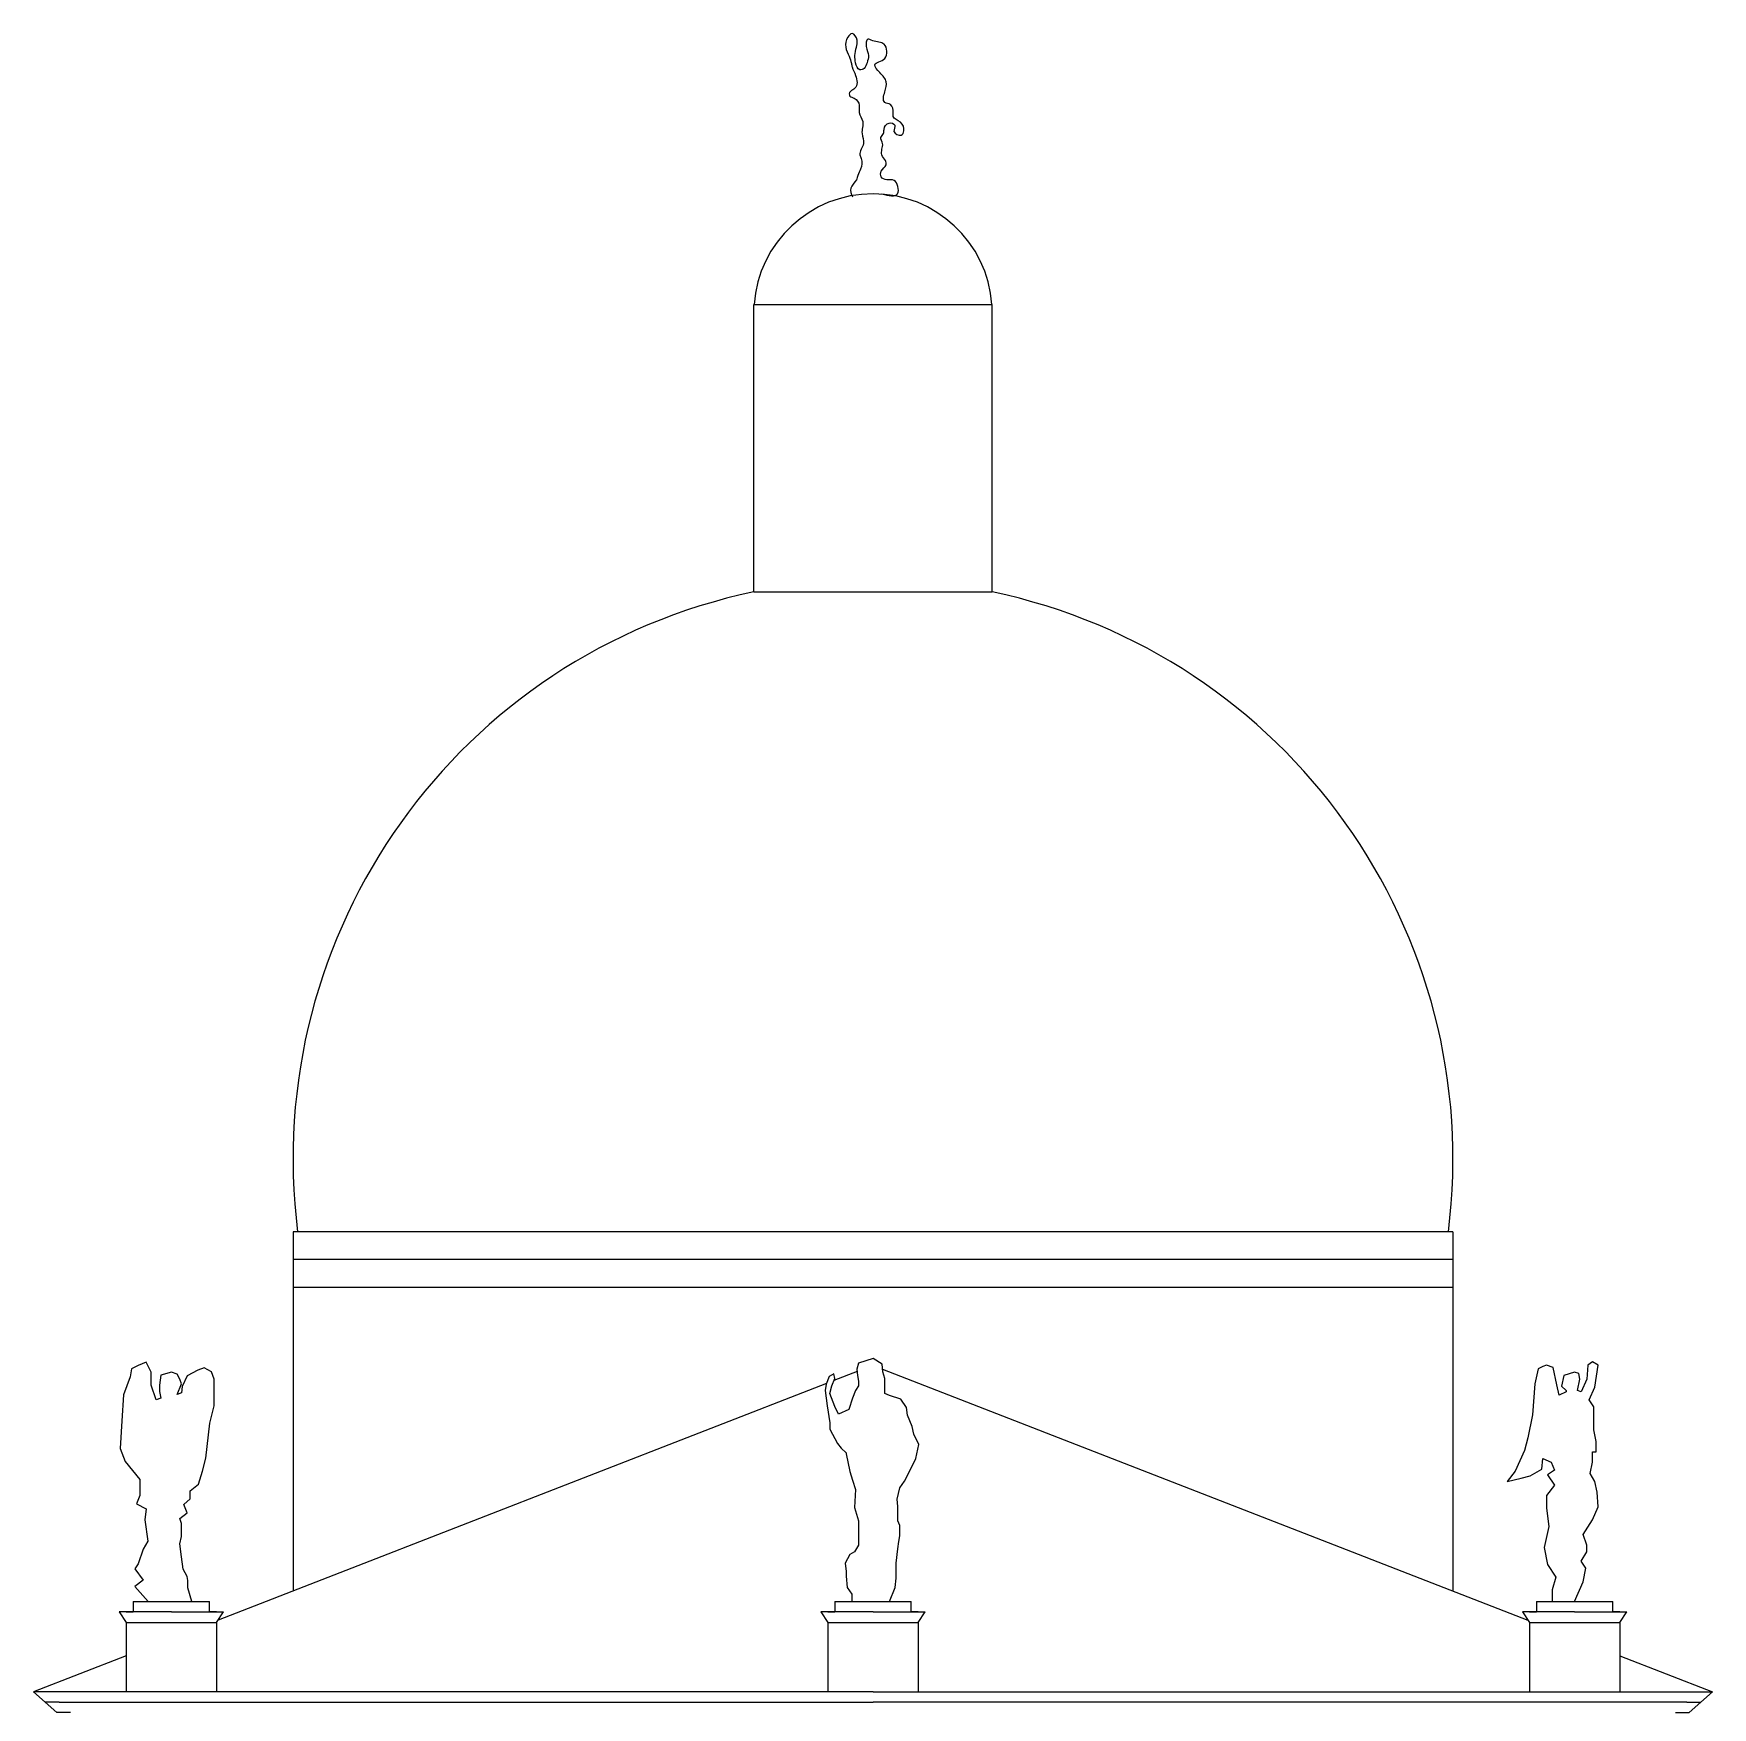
# Model space of a CAD drawing. Header units: metres. Extents: x -20.7 to 20.4, y -6.1 to 49.
# Drawn here: x -12.08 to 12.08, y 24.86 to 48.96 of the extents above; entities that cross this region are included whole.
import ezdxf

# ---------------------------------------------------------------- set-up
doc = ezdxf.new("R2010")
doc.units = ezdxf.units.M
doc.layers.add('ceco.net 200 Il Redentore front', color=7, linetype='Continuous')

msp = doc.modelspace()

# ---------------------------------------------------------------- linework, layer by layer
at = {"layer": 'ceco.net 200 Il Redentore front'}
for p, q in [((-1.713, 40.924), (-1.713, 45.059)), ((-1.713, 45.059), (1.713, 45.059)), ((1.713, 40.924), (1.713, 45.059)), ((-1.713, 40.924), (1.713, 40.924)), ((8.348, 31.71), (-8.348, 31.71)), ((-8.348, 31.71), (-8.348, 26.54)), ((8.348, 31.71), (8.348, 26.54)), ((8.348, 31.31), (-8.348, 31.31)), ((8.348, 30.91), (-8.348, 30.91)), ((0, 25.087), (-12.083, 25.087)), ((-11.75, 24.937), (-11.917, 24.937)), ((0, 25.087), (12.083, 25.087)), ((11.75, 24.937), (11.917, 24.937))]:
    msp.add_line(p, q, dxfattribs=at)
for points in [[(-10.1, 29.687), (-10.25, 29.644), (-10.273, 29.504), (-10.273, 29.41), (-10.25, 29.316), (-10.32, 29.293), (-10.391, 29.504), (-10.391, 29.691), (-10.461, 29.832), (-10.578, 29.785), (-10.672, 29.738), (-10.695, 29.621), (-10.789, 29.363), (-10.812, 28.989), (-10.836, 28.591), (-10.766, 28.403), (-10.555, 28.146), (-10.555, 27.982), (-10.555, 27.912), (-10.602, 27.795), (-10.461, 27.724), (-10.484, 27.561), (-10.437, 27.256), (-10.508, 27.139), (-10.578, 26.928), (-10.625, 26.858), (-10.508, 26.694), (-10.625, 26.601), (-10.433, 26.387)], [(-10.433, 26.387), (-9.803, 26.387), (-9.862, 26.585), (-9.862, 26.691), (-9.874, 26.749), (-9.932, 26.855), (-9.956, 27.031), (-9.979, 27.219), (-9.956, 27.325), (-9.956, 27.512), (-9.979, 27.583), (-9.874, 27.665), (-9.921, 27.782), (-9.827, 27.865), (-9.827, 27.865), (-9.827, 27.982), (-9.709, 28.076), (-9.65, 28.264), (-9.603, 28.451), (-9.545, 28.956), (-9.486, 29.203), (-9.486, 29.59), (-9.521, 29.696), (-9.627, 29.754), (-9.721, 29.719), (-9.874, 29.637), (-9.944, 29.484), (-9.956, 29.39), (-10.015, 29.367), (-9.956, 29.52), (-9.979, 29.59), (-10.015, 29.66), (-10.1, 29.687)], [(0.139, 29.733), (9.428, 26.12)], [(-0.67, 29.527), (-9.428, 26.12)], [(-0.229, 29.698), (-0.562, 29.569)], [(-10.65, 26.387), (-9.55, 26.387)], [(-10.65, 26.387), (-10.65, 26.237)], [(-9.45, 26.237), (-9.55, 26.237), (-9.55, 26.387)], [(-0.55, 26.387), (0.55, 26.387)], [(-0.55, 26.387), (-0.55, 26.237)], [(0.65, 26.237), (0.55, 26.237), (0.55, 26.387)], [(9.55, 26.387), (10.65, 26.387)], [(9.55, 26.387), (9.55, 26.237)], [(10.75, 26.237), (10.65, 26.237), (10.65, 26.387)], [(-10.75, 26.237), (-10.85, 26.237), (-10.75, 26.087)], [(-10.1, 26.237), (-10.75, 26.237)], [(-10.75, 26.237), (-10.65, 26.237)], [(-10.75, 26.237), (-10.65, 26.237)], [(-10.1, 26.237), (-9.45, 26.237)], [(-9.45, 26.237), (-9.35, 26.237)], [(-9.45, 26.087), (-9.35, 26.237)], [(-0.65, 26.237), (-0.75, 26.237), (-0.65, 26.087)], [(0, 26.237), (-0.65, 26.237)], [(-0.65, 26.237), (-0.55, 26.237)], [(-0.65, 26.237), (-0.55, 26.237)], [(0, 26.237), (0.65, 26.237)], [(0.65, 26.237), (0.75, 26.237)], [(0.65, 26.087), (0.75, 26.237)], [(9.45, 26.237), (9.35, 26.237), (9.45, 26.087)], [(10.1, 26.237), (9.45, 26.237)], [(9.45, 26.237), (9.55, 26.237)], [(9.45, 26.237), (9.55, 26.237)], [(10.1, 26.237), (10.75, 26.237)], [(10.75, 26.237), (10.85, 26.237)], [(10.75, 26.087), (10.85, 26.237)], [(-10.75, 26.087), (-9.45, 26.087)], [(-10.75, 26.087), (-10.75, 25.087)], [(-9.45, 26.087), (-9.45, 25.087)], [(-0.65, 26.087), (0.65, 26.087)], [(-0.65, 26.087), (-0.65, 25.087)], [(0.65, 26.087), (0.65, 25.087)], [(9.45, 26.087), (10.75, 26.087)], [(9.45, 26.087), (9.45, 25.087)], [(10.75, 26.087), (10.75, 25.087)], [(-10.75, 25.606), (-12.083, 25.087)], [(10.75, 25.606), (12.083, 25.087)], [(-11.55, 24.787), (-11.75, 24.787), (-12.083, 25.087)], [(-11.717, 24.937), (-11.917, 24.937)], [(-11.717, 24.937), (0, 24.937)], [(11.717, 24.937), (0, 24.937)], [(11.55, 24.787), (11.75, 24.787), (12.083, 25.087)], [(11.717, 24.937), (11.917, 24.937)]]:
    msp.add_lwpolyline(points, dxfattribs=at)
for points in [[(0, 29.887), (-0.211, 29.817), (-0.231, 29.733), (-0.225, 29.64), (-0.211, 29.559), (-0.211, 29.491), (-0.211, 29.491), (-0.252, 29.423), (-0.293, 29.315), (-0.347, 29.152), (-0.496, 29.084), (-0.551, 29.193), (-0.619, 29.382), (-0.591, 29.491), (-0.551, 29.599), (-0.564, 29.667), (-0.632, 29.627), (-0.673, 29.518), (-0.687, 29.423), (-0.659, 29.206), (-0.619, 28.962), (-0.619, 28.867), (-0.51, 28.664), (-0.456, 28.596), (-0.388, 28.528), (-0.388, 28.514), (-0.333, 28.257), (-0.293, 28.135), (-0.252, 27.999), (-0.265, 27.741), (-0.238, 27.646), (-0.211, 27.551), (-0.211, 27.416), (-0.211, 27.199), (-0.265, 27.104), (-0.333, 27.063), (-0.401, 26.941), (-0.388, 26.819), (-0.388, 26.751), (-0.374, 26.588), (-0.306, 26.493), (-0.306, 26.387), (0.237, 26.387), (0.318, 26.588), (0.332, 26.724), (0.332, 26.941), (0.359, 27.144), (0.373, 27.253), (0.386, 27.334), (0.386, 27.484), (0.359, 27.551), (0.359, 27.646), (0.359, 27.755), (0.346, 27.863), (0.386, 28.026), (0.454, 28.121), (0.509, 28.23), (0.617, 28.447), (0.658, 28.65), (0.59, 28.799), (0.563, 28.908), (0.495, 29.07), (0.481, 29.179), (0.4, 29.301), (0.237, 29.355), (0.169, 29.382), (0.169, 29.599), (0.142, 29.694), (0.134, 29.806)], [(10.1, 29.687), (9.943, 29.639), (9.91, 29.49), (9.976, 29.424), (9.976, 29.407), (9.876, 29.357), (9.843, 29.506), (9.793, 29.755), (9.694, 29.789), (9.644, 29.772), (9.577, 29.739), (9.528, 29.523), (9.494, 29.075), (9.428, 28.743), (9.378, 28.561), (9.245, 28.262), (9.129, 28.113), (9.328, 28.163), (9.461, 28.196), (9.627, 28.295), (9.644, 28.445), (9.76, 28.395), (9.81, 28.279), (9.71, 28.212), (9.81, 28.063), (9.694, 27.914), (9.694, 27.731), (9.727, 27.466), (9.727, 27.466), (9.661, 27.167), (9.71, 26.918), (9.827, 26.736), (9.777, 26.553), (9.777, 26.387), (10.1, 26.387), (10.225, 26.669), (10.259, 26.868), (10.192, 26.968), (10.275, 27.101), (10.275, 27.2), (10.225, 27.35), (10.358, 27.565), (10.441, 27.748), (10.425, 27.963), (10.391, 28.113), (10.325, 28.229), (10.358, 28.395), (10.358, 28.544), (10.408, 28.544), (10.408, 28.693), (10.375, 28.859), (10.375, 29.191), (10.308, 29.291), (10.391, 29.473), (10.441, 29.789), (10.358, 29.838), (10.292, 29.789), (10.275, 29.589), (10.192, 29.407), (10.142, 29.424), (10.175, 29.589), (10.159, 29.672)]]:
    msp.add_lwpolyline(points, close=True, dxfattribs=at)
for centre, radius, start, end in [((0, 44.938), 1.717, 4.0449, 175.9551), ((0, 32.753), 8.348, 101.8417, 187.1797), ((0, 32.753), 8.348, 352.8203, 78.1583)]:
    msp.add_arc(centre, radius, start, end, dxfattribs=at)
msp.add_open_spline([(0.129, 46.655), (0.226, 46.628), (0.408, 46.575), (0.345, 46.878), (0.205, 46.847), (0.104, 46.884), (0.106, 47.002), (0.204, 47.048), (0.181, 47.149), (0.117, 47.205), (0.125, 47.298), (0.155, 47.38), (0.09, 47.461), (0.16, 47.518), (0.153, 47.6), (0.207, 47.698), (0.347, 47.653), (0.263, 47.537), (0.407, 47.469), (0.465, 47.584), (0.412, 47.699), (0.281, 47.735), (0.298, 47.844), (0.282, 47.953), (0.124, 47.957), (0.171, 48.13), (0.214, 48.277), (0.112, 48.384), (-0.035, 48.54), (0.234, 48.57), (0.193, 48.854), (0.032, 48.832), (-0.098, 48.908), (-0.106, 48.75), (-0.05, 48.658), (-0.086, 48.546), (-0.109, 48.459), (-0.215, 48.419), (-0.254, 48.543), (-0.265, 48.649), (-0.243, 48.762), (-0.211, 48.867), (-0.29, 48.996), (-0.387, 48.89), (-0.41, 48.766), (-0.342, 48.646), (-0.313, 48.551), (-0.299, 48.453), (-0.234, 48.355), (-0.215, 48.196), (-0.303, 48.148), (-0.352, 48.111), (-0.33, 48.046), (-0.245, 48.036), (-0.182, 47.938), (-0.217, 47.812), (-0.115, 47.689), (-0.184, 47.53), (-0.101, 47.369), (-0.217, 47.25), (-0.146, 47.135), (-0.165, 47.023), (-0.219, 46.932), (-0.239, 46.828), (-0.352, 46.748), (-0.312, 46.655), (-0.294, 46.612)], degree=3, knots=[0, 0, 0, 0, 0.224568, 0.423359, 0.5261, 0.617515, 0.699194, 0.815663, 0.877769, 0.974125, 1.055805, 1.138121, 1.228865, 1.294242, 1.356349, 1.472817, 1.56015, 1.652607, 1.766876, 1.84053, 1.973285, 2.104139, 2.155189, 2.284352, 2.371685, 2.524835, 2.669229, 2.83073, 2.963901, 3.133984, 3.338439, 3.509791, 3.584209, 3.688336, 3.824563, 3.928689, 4.020033, 4.084682, 4.20379, 4.3064, 4.430614, 4.533224, 4.649692, 4.729495, 4.875688, 5.01792, 5.124526, 5.176589, 5.309344, 5.493407, 5.530253, 5.610037, 5.642328, 5.71089, 5.835571, 5.93767, 6.079902, 6.253772, 6.398166, 6.569336, 6.624328, 6.777818, 6.878396, 6.942978, 7.090286, 7.21628, 7.21628, 7.21628, 7.21628], dxfattribs=at)

doc.saveas('drawing.dxf')
